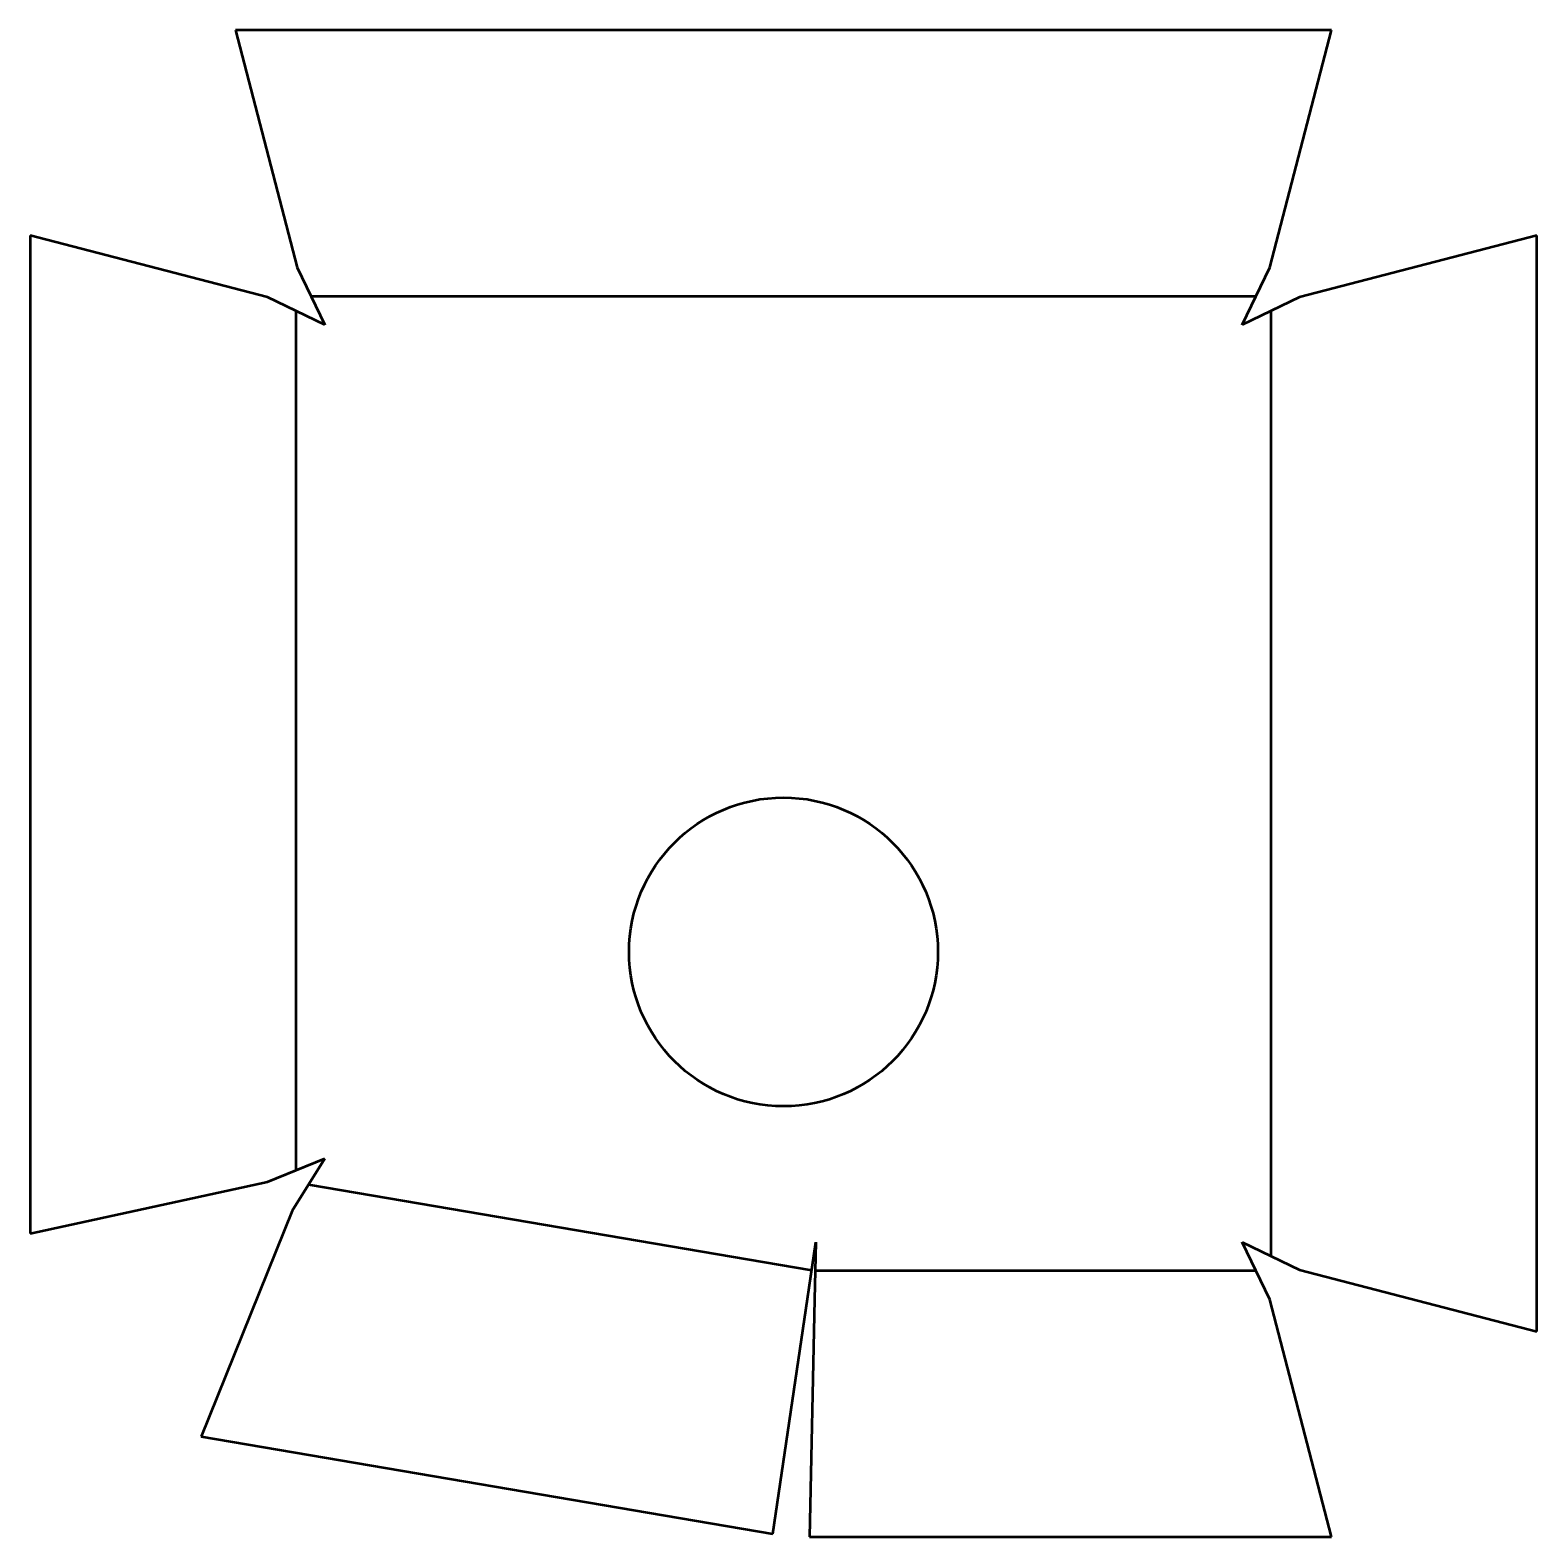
# Model space of a CAD drawing. Header units: inches. Extents: x -5.55 to 1.16, y 2.08 to 8.79.
import ezdxf

# ---------------------------------------------------------------- set-up
doc = ezdxf.new("R2010")
doc.units = ezdxf.units.IN
doc.header["$MEASUREMENT"] = 0
doc.layers.add('IV_BEND', color=131, linetype='Continuous', lineweight=50, true_color=0x80ffff)
doc.layers.add('IV_EXTERIOR_PROFILES', color=7, linetype='Continuous', lineweight=50)
doc.layers.add('IV_INTERIOR_PROFILES', color=7, linetype='Continuous', lineweight=50)

msp = doc.modelspace()

# ---------------------------------------------------------------- linework, layer by layer
at = {"layer": 'IV_BEND'}
for p, q in [((-4.2973, 7.6027), (-0.0883, 7.6027)), ((-4.3628, 3.7109), (-4.3628, 7.5371)), ((-0.0227, 7.5371), (-0.0227, 3.3281)), ((-2.0667, 3.2639), (-4.308, 3.6459)), ((-0.0883, 3.2626), (-2.0513, 3.2626))]:
    msp.add_line(p, q, dxfattribs=at)
at = {"layer": 'IV_EXTERIOR_PROFILES'}
for p, q in [((-4.6327, 8.7877), (-4.3589, 7.7299)), ((0.2472, 8.7877), (-4.6327, 8.7877)), ((-0.0266, 7.7299), (0.2472, 8.7877)), ((-4.4901, 7.5988), (-5.5479, 7.8726)), ((-5.5479, 7.8726), (-5.5479, 3.4281)), ((1.1623, 7.8726), (0.1045, 7.5988)), ((1.1623, 2.9927), (1.1623, 7.8726)), ((-4.3589, 7.7299), (-4.2356, 7.4754)), ((-0.15, 7.4754), (-0.0266, 7.7299)), ((-4.2356, 7.4754), (-4.4901, 7.5988)), ((0.1045, 7.5988), (-0.15, 7.4754)), ((-4.4901, 3.6591), (-4.2356, 3.7626)), ((-4.2356, 3.7626), (-4.3804, 3.5292)), ((-5.5479, 3.4281), (-4.4901, 3.6591)), ((-4.3804, 3.5292), (-4.7859, 2.5252)), ((-2.0852, 3.1379), (-2.0483, 3.3898)), ((-2.0483, 3.3898), (-2.0543, 3.1353)), ((-0.0266, 3.1353), (-0.15, 3.3898)), ((-0.15, 3.3898), (0.1045, 3.2665)), ((0.1045, 3.2665), (1.1623, 2.9927)), ((-2.2401, 2.0913), (-2.0852, 3.1379)), ((-2.0543, 3.1353), (-2.0775, 2.0775)), ((0.2472, 2.0775), (-0.0266, 3.1353)), ((-4.7859, 2.5252), (-2.2401, 2.0913)), ((-2.0775, 2.0775), (0.2472, 2.0775))]:
    msp.add_line(p, q, dxfattribs=at)
at = {"layer": 'IV_INTERIOR_PROFILES'}
msp.add_circle((-2.1928, 4.6826), 0.6875, dxfattribs=at)

doc.saveas('drawing.dxf')
